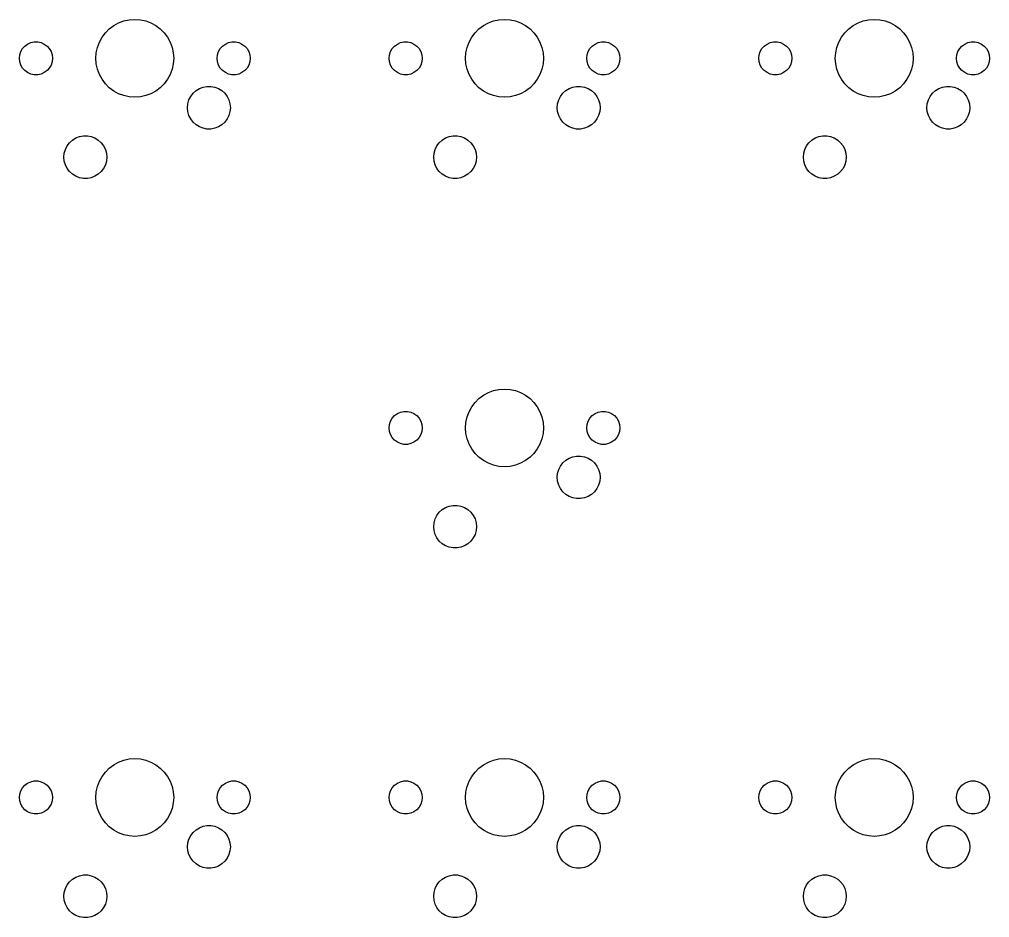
# Model space of a CAD drawing. Extents: x 4.6 to 23.2, y -15.6 to -10.7.
# Drawn here: x 17.343 to 19.305, y -14.616 to -12.798 of the extents above; entities that cross this region are included whole.
import ezdxf

# ---------------------------------------------------------------- set-up
doc = ezdxf.new("R2010")
doc.units = 0
doc.header["$MEASUREMENT"] = 0
doc.layers.add('BLACK', color=7, linetype='CONTINUOUS')

msp = doc.modelspace()

# ---------------------------------------------------------------- linework, layer by layer
at = {"layer": 'BLACK', "linetype": 'CONTINUOUS'}
for p, q in [((17.5648, -12.7992), (17.576, -12.7984)), ((17.576, -12.7984), (17.5872, -12.7992)), ((18.3128, -12.7992), (18.324, -12.7984)), ((18.324, -12.7984), (18.3352, -12.7992)), ((19.0608, -12.7992), (19.072, -12.7984)), ((19.072, -12.7984), (19.0832, -12.7992)), ((17.5165, -12.8256), (17.5244, -12.8177)), ((17.5244, -12.8177), (17.5334, -12.8109)), ((17.5334, -12.8109), (17.5433, -12.8055)), ((17.5433, -12.8055), (17.5538, -12.8016)), ((17.5538, -12.8016), (17.5648, -12.7992)), ((17.5872, -12.7992), (17.5982, -12.8016)), ((17.5982, -12.8016), (17.6087, -12.8055)), ((17.6087, -12.8055), (17.6185, -12.8109)), ((17.6185, -12.8109), (17.6275, -12.8177)), ((17.6275, -12.8177), (17.6355, -12.8256)), ((18.2645, -12.8256), (18.2724, -12.8177)), ((18.2724, -12.8177), (18.2814, -12.8109)), ((18.2814, -12.8109), (18.2913, -12.8055)), ((18.2913, -12.8055), (18.3018, -12.8016)), ((18.3018, -12.8016), (18.3128, -12.7992)), ((18.3352, -12.7992), (18.3462, -12.8016)), ((18.3462, -12.8016), (18.3567, -12.8055)), ((18.3567, -12.8055), (18.3666, -12.8109)), ((18.3666, -12.8109), (18.3756, -12.8177)), ((18.3756, -12.8177), (18.3835, -12.8256)), ((19.0125, -12.8256), (19.0205, -12.8177)), ((19.0205, -12.8177), (19.0295, -12.8109)), ((19.0295, -12.8109), (19.0393, -12.8055)), ((19.0393, -12.8055), (19.0498, -12.8016)), ((19.0498, -12.8016), (19.0608, -12.7992)), ((19.0832, -12.7992), (19.0942, -12.8016)), ((19.0942, -12.8016), (19.1047, -12.8055)), ((19.1047, -12.8055), (19.1146, -12.8109)), ((19.1146, -12.8109), (19.1236, -12.8177)), ((19.1236, -12.8177), (19.1315, -12.8256)), ((17.5043, -12.8445), (17.5097, -12.8346)), ((17.5097, -12.8346), (17.5165, -12.8256)), ((17.6355, -12.8256), (17.6422, -12.8346)), ((17.6422, -12.8346), (17.6476, -12.8445)), ((18.2524, -12.8445), (18.2578, -12.8346)), ((18.2578, -12.8346), (18.2645, -12.8256)), ((18.3835, -12.8256), (18.3902, -12.8346)), ((18.3902, -12.8346), (18.3956, -12.8445)), ((19.0004, -12.8445), (19.0058, -12.8346)), ((19.0058, -12.8346), (19.0125, -12.8256)), ((19.1315, -12.8256), (19.1383, -12.8346)), ((19.1383, -12.8346), (19.1437, -12.8445)), ((17.3454, -12.8636), (17.3489, -12.8575)), ((17.3489, -12.8575), (17.3536, -12.8523)), ((17.3536, -12.8523), (17.3592, -12.8482)), ((17.3592, -12.8482), (17.3656, -12.8453)), ((17.3656, -12.8453), (17.3725, -12.8439)), ((17.3725, -12.8439), (17.3795, -12.8439)), ((17.3795, -12.8439), (17.3863, -12.8453)), ((17.3863, -12.8453), (17.3927, -12.8482)), ((17.3927, -12.8482), (17.3984, -12.8523)), ((17.3984, -12.8523), (17.403, -12.8575)), ((17.403, -12.8575), (17.4065, -12.8636)), ((17.498, -12.866), (17.5004, -12.855)), ((17.5004, -12.855), (17.5043, -12.8445)), ((17.6476, -12.8445), (17.6515, -12.855)), ((17.6515, -12.855), (17.6539, -12.866)), ((17.7454, -12.8636), (17.7489, -12.8575)), ((17.7489, -12.8575), (17.7536, -12.8523)), ((17.7536, -12.8523), (17.7592, -12.8482)), ((17.7592, -12.8482), (17.7656, -12.8453)), ((17.7656, -12.8453), (17.7725, -12.8439)), ((17.7725, -12.8439), (17.7795, -12.8439)), ((17.7795, -12.8439), (17.7863, -12.8453)), ((17.7863, -12.8453), (17.7927, -12.8482)), ((17.7927, -12.8482), (17.7984, -12.8523)), ((17.7984, -12.8523), (17.803, -12.8575)), ((17.803, -12.8575), (17.8065, -12.8636)), ((18.0934, -12.8636), (18.0969, -12.8575)), ((18.0969, -12.8575), (18.1016, -12.8523)), ((18.1016, -12.8523), (18.1073, -12.8482)), ((18.1073, -12.8482), (18.1137, -12.8453)), ((18.1137, -12.8453), (18.1205, -12.8439)), ((18.1205, -12.8439), (18.1275, -12.8439)), ((18.1275, -12.8439), (18.1343, -12.8453)), ((18.1343, -12.8453), (18.1407, -12.8482)), ((18.1407, -12.8482), (18.1464, -12.8523)), ((18.1464, -12.8523), (18.1511, -12.8575)), ((18.1511, -12.8575), (18.1546, -12.8636)), ((18.2461, -12.866), (18.2484, -12.855)), ((18.2484, -12.855), (18.2524, -12.8445)), ((18.3956, -12.8445), (18.3996, -12.855)), ((18.3996, -12.855), (18.4019, -12.866)), ((18.4934, -12.8636), (18.4969, -12.8575)), ((18.4969, -12.8575), (18.5016, -12.8523)), ((18.5016, -12.8523), (18.5073, -12.8482)), ((18.5073, -12.8482), (18.5137, -12.8453)), ((18.5137, -12.8453), (18.5205, -12.8439)), ((18.5205, -12.8439), (18.5275, -12.8439)), ((18.5275, -12.8439), (18.5343, -12.8453)), ((18.5343, -12.8453), (18.5407, -12.8482)), ((18.5407, -12.8482), (18.5464, -12.8523)), ((18.5464, -12.8523), (18.5511, -12.8575)), ((18.5511, -12.8575), (18.5546, -12.8636)), ((18.8415, -12.8636), (18.845, -12.8575)), ((18.845, -12.8575), (18.8496, -12.8523)), ((18.8496, -12.8523), (18.8553, -12.8482)), ((18.8553, -12.8482), (18.8617, -12.8453)), ((18.8617, -12.8453), (18.8685, -12.8439)), ((18.8685, -12.8439), (18.8755, -12.8439)), ((18.8755, -12.8439), (18.8824, -12.8453)), ((18.8824, -12.8453), (18.8888, -12.8482)), ((18.8888, -12.8482), (18.8944, -12.8523)), ((18.8944, -12.8523), (18.8991, -12.8575)), ((18.8991, -12.8575), (18.9026, -12.8636)), ((18.9941, -12.866), (18.9965, -12.855)), ((18.9965, -12.855), (19.0004, -12.8445)), ((19.1437, -12.8445), (19.1476, -12.855)), ((19.1476, -12.855), (19.15, -12.866)), ((19.2415, -12.8636), (19.245, -12.8575)), ((19.245, -12.8575), (19.2496, -12.8523)), ((19.2496, -12.8523), (19.2553, -12.8482)), ((19.2553, -12.8482), (19.2617, -12.8453)), ((19.2617, -12.8453), (19.2685, -12.8439)), ((19.2685, -12.8439), (19.2755, -12.8439)), ((19.2755, -12.8439), (19.2824, -12.8453)), ((19.2824, -12.8453), (19.2888, -12.8482)), ((19.2888, -12.8482), (19.2944, -12.8523)), ((19.2944, -12.8523), (19.2991, -12.8575)), ((19.2991, -12.8575), (19.3026, -12.8636)), ((17.3425, -12.8772), (17.3432, -12.8702)), ((17.3432, -12.8841), (17.3425, -12.8772)), ((17.3432, -12.8702), (17.3454, -12.8636)), ((17.4065, -12.8636), (17.4087, -12.8702)), ((17.4087, -12.8702), (17.4094, -12.8772)), ((17.4094, -12.8772), (17.4087, -12.8841)), ((17.4972, -12.8772), (17.498, -12.866)), ((17.498, -12.8884), (17.4972, -12.8772)), ((17.6539, -12.866), (17.6547, -12.8772)), ((17.6547, -12.8772), (17.6539, -12.8884)), ((17.7425, -12.8772), (17.7432, -12.8702)), ((17.7432, -12.8841), (17.7425, -12.8772)), ((17.7432, -12.8702), (17.7454, -12.8636)), ((17.8065, -12.8636), (17.8087, -12.8702)), ((17.8087, -12.8702), (17.8094, -12.8772)), ((17.8094, -12.8772), (17.8087, -12.8841)), ((18.0905, -12.8772), (18.0913, -12.8702)), ((18.0913, -12.8841), (18.0905, -12.8772)), ((18.0913, -12.8702), (18.0934, -12.8636)), ((18.1546, -12.8636), (18.1567, -12.8702)), ((18.1567, -12.8702), (18.1575, -12.8772)), ((18.1575, -12.8772), (18.1567, -12.8841)), ((18.2453, -12.8772), (18.2461, -12.866)), ((18.2461, -12.8884), (18.2453, -12.8772)), ((18.4019, -12.866), (18.4027, -12.8772)), ((18.4027, -12.8772), (18.4019, -12.8884)), ((18.4905, -12.8772), (18.4913, -12.8702)), ((18.4913, -12.8841), (18.4905, -12.8772)), ((18.4913, -12.8702), (18.4934, -12.8636)), ((18.5546, -12.8636), (18.5567, -12.8702)), ((18.5567, -12.8702), (18.5575, -12.8772)), ((18.5575, -12.8772), (18.5567, -12.8841)), ((18.8386, -12.8772), (18.8393, -12.8702)), ((18.8393, -12.8841), (18.8386, -12.8772)), ((18.8393, -12.8702), (18.8415, -12.8636)), ((18.9026, -12.8636), (18.9048, -12.8702)), ((18.9048, -12.8702), (18.9055, -12.8772)), ((18.9055, -12.8772), (18.9048, -12.8841)), ((18.9933, -12.8772), (18.9941, -12.866)), ((18.9941, -12.8884), (18.9933, -12.8772)), ((19.15, -12.866), (19.1508, -12.8772)), ((19.1508, -12.8772), (19.15, -12.8884)), ((19.2386, -12.8772), (19.2393, -12.8702)), ((19.2393, -12.8841), (19.2386, -12.8772)), ((19.2393, -12.8702), (19.2415, -12.8636)), ((19.3026, -12.8636), (19.3048, -12.8702)), ((19.3048, -12.8702), (19.3055, -12.8772)), ((19.3055, -12.8772), (19.3048, -12.8841)), ((17.3454, -12.8908), (17.3432, -12.8841)), ((17.3489, -12.8968), (17.3454, -12.8908)), ((17.3536, -12.902), (17.3489, -12.8968)), ((17.403, -12.8968), (17.3984, -12.902)), ((17.4065, -12.8908), (17.403, -12.8968)), ((17.4087, -12.8841), (17.4065, -12.8908)), ((17.5004, -12.8993), (17.498, -12.8884)), ((17.6539, -12.8884), (17.6515, -12.8993)), ((17.7454, -12.8908), (17.7432, -12.8841)), ((17.7489, -12.8968), (17.7454, -12.8908)), ((17.7536, -12.902), (17.7489, -12.8968)), ((17.803, -12.8968), (17.7984, -12.902)), ((17.8065, -12.8908), (17.803, -12.8968)), ((17.8087, -12.8841), (17.8065, -12.8908)), ((18.0934, -12.8908), (18.0913, -12.8841)), ((18.0969, -12.8968), (18.0934, -12.8908)), ((18.1016, -12.902), (18.0969, -12.8968)), ((18.1511, -12.8968), (18.1464, -12.902)), ((18.1546, -12.8908), (18.1511, -12.8968)), ((18.1567, -12.8841), (18.1546, -12.8908)), ((18.2484, -12.8993), (18.2461, -12.8884)), ((18.4019, -12.8884), (18.3996, -12.8993)), ((18.4934, -12.8908), (18.4913, -12.8841)), ((18.4969, -12.8968), (18.4934, -12.8908)), ((18.5016, -12.902), (18.4969, -12.8968)), ((18.5511, -12.8968), (18.5464, -12.902)), ((18.5546, -12.8908), (18.5511, -12.8968)), ((18.5567, -12.8841), (18.5546, -12.8908)), ((18.8415, -12.8908), (18.8393, -12.8841)), ((18.845, -12.8968), (18.8415, -12.8908)), ((18.8496, -12.902), (18.845, -12.8968)), ((18.8991, -12.8968), (18.8944, -12.902)), ((18.9026, -12.8908), (18.8991, -12.8968)), ((18.9048, -12.8841), (18.9026, -12.8908)), ((18.9965, -12.8993), (18.9941, -12.8884)), ((19.15, -12.8884), (19.1476, -12.8993)), ((19.2415, -12.8908), (19.2393, -12.8841)), ((19.245, -12.8968), (19.2415, -12.8908)), ((19.2496, -12.902), (19.245, -12.8968)), ((19.2991, -12.8968), (19.2944, -12.902)), ((19.3026, -12.8908), (19.2991, -12.8968)), ((19.3048, -12.8841), (19.3026, -12.8908)), ((17.3592, -12.9061), (17.3536, -12.902)), ((17.3656, -12.909), (17.3592, -12.9061)), ((17.3725, -12.9104), (17.3656, -12.909)), ((17.3795, -12.9104), (17.3725, -12.9104)), ((17.3863, -12.909), (17.3795, -12.9104)), ((17.3927, -12.9061), (17.3863, -12.909)), ((17.3984, -12.902), (17.3927, -12.9061)), ((17.5043, -12.9099), (17.5004, -12.8993)), ((17.5097, -12.9197), (17.5043, -12.9099)), ((17.6476, -12.9099), (17.6422, -12.9197)), ((17.6515, -12.8993), (17.6476, -12.9099)), ((17.7592, -12.9061), (17.7536, -12.902)), ((17.7656, -12.909), (17.7592, -12.9061)), ((17.7725, -12.9104), (17.7656, -12.909)), ((17.7795, -12.9104), (17.7725, -12.9104)), ((17.7863, -12.909), (17.7795, -12.9104)), ((17.7927, -12.9061), (17.7863, -12.909)), ((17.7984, -12.902), (17.7927, -12.9061)), ((18.1073, -12.9061), (18.1016, -12.902)), ((18.1137, -12.909), (18.1073, -12.9061)), ((18.1205, -12.9104), (18.1137, -12.909)), ((18.1275, -12.9104), (18.1205, -12.9104)), ((18.1343, -12.909), (18.1275, -12.9104)), ((18.1407, -12.9061), (18.1343, -12.909)), ((18.1464, -12.902), (18.1407, -12.9061)), ((18.2524, -12.9099), (18.2484, -12.8993)), ((18.2578, -12.9197), (18.2524, -12.9099)), ((18.3956, -12.9099), (18.3902, -12.9197)), ((18.3996, -12.8993), (18.3956, -12.9099)), ((18.5073, -12.9061), (18.5016, -12.902)), ((18.5137, -12.909), (18.5073, -12.9061)), ((18.5205, -12.9104), (18.5137, -12.909)), ((18.5275, -12.9104), (18.5205, -12.9104)), ((18.5343, -12.909), (18.5275, -12.9104)), ((18.5407, -12.9061), (18.5343, -12.909)), ((18.5464, -12.902), (18.5407, -12.9061)), ((18.8553, -12.9061), (18.8496, -12.902)), ((18.8617, -12.909), (18.8553, -12.9061)), ((18.8685, -12.9104), (18.8617, -12.909)), ((18.8755, -12.9104), (18.8685, -12.9104)), ((18.8824, -12.909), (18.8755, -12.9104)), ((18.8888, -12.9061), (18.8824, -12.909)), ((18.8944, -12.902), (18.8888, -12.9061)), ((19.0004, -12.9099), (18.9965, -12.8993)), ((19.0058, -12.9197), (19.0004, -12.9099)), ((19.1437, -12.9099), (19.1383, -12.9197)), ((19.1476, -12.8993), (19.1437, -12.9099)), ((19.2553, -12.9061), (19.2496, -12.902)), ((19.2617, -12.909), (19.2553, -12.9061)), ((19.2685, -12.9104), (19.2617, -12.909)), ((19.2755, -12.9104), (19.2685, -12.9104)), ((19.2824, -12.909), (19.2755, -12.9104)), ((19.2888, -12.9061), (19.2824, -12.909)), ((19.2944, -12.902), (19.2888, -12.9061)), ((17.5165, -12.9287), (17.5097, -12.9197)), ((17.5244, -12.9367), (17.5165, -12.9287)), ((17.6355, -12.9287), (17.6275, -12.9367)), ((17.6422, -12.9197), (17.6355, -12.9287)), ((17.7067, -12.9384), (17.7141, -12.9355)), ((17.7141, -12.9355), (17.722, -12.934)), ((17.722, -12.934), (17.73, -12.934)), ((17.73, -12.934), (17.7378, -12.9355)), ((17.7378, -12.9355), (17.7453, -12.9384)), ((18.2645, -12.9287), (18.2578, -12.9197)), ((18.2724, -12.9367), (18.2645, -12.9287)), ((18.3835, -12.9287), (18.3756, -12.9367)), ((18.3902, -12.9197), (18.3835, -12.9287)), ((18.4547, -12.9384), (18.4621, -12.9355)), ((18.4621, -12.9355), (18.47, -12.934)), ((18.47, -12.934), (18.478, -12.934)), ((18.478, -12.934), (18.4859, -12.9355)), ((18.4859, -12.9355), (18.4933, -12.9384)), ((19.0125, -12.9287), (19.0058, -12.9197)), ((19.0205, -12.9367), (19.0125, -12.9287)), ((19.1315, -12.9287), (19.1236, -12.9367)), ((19.1383, -12.9197), (19.1315, -12.9287)), ((19.2027, -12.9384), (19.2102, -12.9355)), ((19.2102, -12.9355), (19.218, -12.934)), ((19.218, -12.934), (19.226, -12.934)), ((19.226, -12.934), (19.2339, -12.9355)), ((19.2339, -12.9355), (19.2413, -12.9384)), ((17.5334, -12.9434), (17.5244, -12.9367)), ((17.5433, -12.9488), (17.5334, -12.9434)), ((17.5538, -12.9527), (17.5433, -12.9488)), ((17.5648, -12.9551), (17.5538, -12.9527)), ((17.576, -12.9559), (17.5648, -12.9551)), ((17.5872, -12.9551), (17.576, -12.9559)), ((17.5982, -12.9527), (17.5872, -12.9551)), ((17.6087, -12.9488), (17.5982, -12.9527)), ((17.6185, -12.9434), (17.6087, -12.9488)), ((17.6275, -12.9367), (17.6185, -12.9434)), ((17.6856, -12.9615), (17.6891, -12.9544)), ((17.6891, -12.9544), (17.694, -12.948)), ((17.694, -12.948), (17.6999, -12.9426)), ((17.6999, -12.9426), (17.7067, -12.9384)), ((17.7453, -12.9384), (17.7521, -12.9426)), ((17.7521, -12.9426), (17.758, -12.948)), ((17.758, -12.948), (17.7628, -12.9544)), ((17.7628, -12.9544), (17.7664, -12.9615)), ((18.2814, -12.9434), (18.2724, -12.9367)), ((18.2913, -12.9488), (18.2814, -12.9434)), ((18.3018, -12.9527), (18.2913, -12.9488)), ((18.3128, -12.9551), (18.3018, -12.9527)), ((18.324, -12.9559), (18.3128, -12.9551)), ((18.3352, -12.9551), (18.324, -12.9559)), ((18.3462, -12.9527), (18.3352, -12.9551)), ((18.3567, -12.9488), (18.3462, -12.9527)), ((18.3666, -12.9434), (18.3567, -12.9488)), ((18.3756, -12.9367), (18.3666, -12.9434)), ((18.4336, -12.9615), (18.4372, -12.9544)), ((18.4372, -12.9544), (18.442, -12.948)), ((18.442, -12.948), (18.4479, -12.9426)), ((18.4479, -12.9426), (18.4547, -12.9384)), ((18.4933, -12.9384), (18.5001, -12.9426)), ((18.5001, -12.9426), (18.506, -12.948)), ((18.506, -12.948), (18.5108, -12.9544)), ((18.5108, -12.9544), (18.5144, -12.9615)), ((19.0295, -12.9434), (19.0205, -12.9367)), ((19.0393, -12.9488), (19.0295, -12.9434)), ((19.0498, -12.9527), (19.0393, -12.9488)), ((19.0608, -12.9551), (19.0498, -12.9527)), ((19.072, -12.9559), (19.0608, -12.9551)), ((19.0832, -12.9551), (19.072, -12.9559)), ((19.0942, -12.9527), (19.0832, -12.9551)), ((19.1047, -12.9488), (19.0942, -12.9527)), ((19.1146, -12.9434), (19.1047, -12.9488)), ((19.1236, -12.9367), (19.1146, -12.9434)), ((19.1816, -12.9615), (19.1852, -12.9544)), ((19.1852, -12.9544), (19.19, -12.948)), ((19.19, -12.948), (19.1959, -12.9426)), ((19.1959, -12.9426), (19.2027, -12.9384)), ((19.2413, -12.9384), (19.2481, -12.9426)), ((19.2481, -12.9426), (19.254, -12.948)), ((19.254, -12.948), (19.2589, -12.9544)), ((19.2589, -12.9544), (19.2624, -12.9615)), ((17.6827, -12.9772), (17.6834, -12.9692)), ((17.6834, -12.9692), (17.6856, -12.9615)), ((17.7664, -12.9615), (17.7685, -12.9692)), ((17.7685, -12.9692), (17.7693, -12.9772)), ((18.4307, -12.9772), (18.4314, -12.9692)), ((18.4314, -12.9692), (18.4336, -12.9615)), ((18.5144, -12.9615), (18.5166, -12.9692)), ((18.5166, -12.9692), (18.5173, -12.9772)), ((19.1787, -12.9772), (19.1795, -12.9692)), ((19.1795, -12.9692), (19.1816, -12.9615)), ((19.2624, -12.9615), (19.2646, -12.9692)), ((19.2646, -12.9692), (19.2653, -12.9772)), ((17.6834, -12.9851), (17.6827, -12.9772)), ((17.6856, -12.9928), (17.6834, -12.9851)), ((17.6891, -13), (17.6856, -12.9928)), ((17.7664, -12.9928), (17.7628, -13)), ((17.7685, -12.9851), (17.7664, -12.9928)), ((17.7693, -12.9772), (17.7685, -12.9851)), ((18.4314, -12.9851), (18.4307, -12.9772)), ((18.4336, -12.9928), (18.4314, -12.9851)), ((18.4372, -13), (18.4336, -12.9928)), ((18.5144, -12.9928), (18.5108, -13)), ((18.5166, -12.9851), (18.5144, -12.9928)), ((18.5173, -12.9772), (18.5166, -12.9851)), ((19.1795, -12.9851), (19.1787, -12.9772)), ((19.1816, -12.9928), (19.1795, -12.9851)), ((19.1852, -13), (19.1816, -12.9928)), ((19.2624, -12.9928), (19.2589, -13)), ((19.2646, -12.9851), (19.2624, -12.9928)), ((19.2653, -12.9772), (19.2646, -12.9851)), ((17.694, -13.0063), (17.6891, -13)), ((17.6999, -13.0117), (17.694, -13.0063)), ((17.7067, -13.0159), (17.6999, -13.0117)), ((17.7521, -13.0117), (17.7453, -13.0159)), ((17.758, -13.0063), (17.7521, -13.0117)), ((17.7628, -13), (17.758, -13.0063)), ((18.442, -13.0063), (18.4372, -13)), ((18.4479, -13.0117), (18.442, -13.0063)), ((18.4547, -13.0159), (18.4479, -13.0117)), ((18.5001, -13.0117), (18.4933, -13.0159)), ((18.506, -13.0063), (18.5001, -13.0117)), ((18.5108, -13), (18.506, -13.0063)), ((19.19, -13.0063), (19.1852, -13)), ((19.1959, -13.0117), (19.19, -13.0063)), ((19.2027, -13.0159), (19.1959, -13.0117)), ((19.2481, -13.0117), (19.2413, -13.0159)), ((19.254, -13.0063), (19.2481, -13.0117)), ((19.2589, -13), (19.254, -13.0063)), ((17.4641, -13.0355), (17.472, -13.034)), ((17.472, -13.034), (17.48, -13.034)), ((17.48, -13.034), (17.4878, -13.0355)), ((17.7141, -13.0188), (17.7067, -13.0159)), ((17.722, -13.0203), (17.7141, -13.0188)), ((17.73, -13.0203), (17.722, -13.0203)), ((17.7378, -13.0188), (17.73, -13.0203)), ((17.7453, -13.0159), (17.7378, -13.0188)), ((18.2121, -13.0355), (18.22, -13.034)), ((18.22, -13.034), (18.228, -13.034)), ((18.228, -13.034), (18.2359, -13.0355)), ((18.4621, -13.0188), (18.4547, -13.0159)), ((18.47, -13.0203), (18.4621, -13.0188)), ((18.478, -13.0203), (18.47, -13.0203)), ((18.4859, -13.0188), (18.478, -13.0203)), ((18.4933, -13.0159), (18.4859, -13.0188)), ((18.9602, -13.0355), (18.968, -13.034)), ((18.968, -13.034), (18.976, -13.034)), ((18.976, -13.034), (18.9839, -13.0355)), ((19.2102, -13.0188), (19.2027, -13.0159)), ((19.218, -13.0203), (19.2102, -13.0188)), ((19.226, -13.0203), (19.218, -13.0203)), ((19.2339, -13.0188), (19.226, -13.0203)), ((19.2413, -13.0159), (19.2339, -13.0188)), ((17.4391, -13.0544), (17.444, -13.048)), ((17.444, -13.048), (17.4499, -13.0426)), ((17.4499, -13.0426), (17.4567, -13.0384)), ((17.4567, -13.0384), (17.4641, -13.0355)), ((17.4878, -13.0355), (17.4953, -13.0384)), ((17.4953, -13.0384), (17.5021, -13.0426)), ((17.5021, -13.0426), (17.508, -13.048)), ((17.508, -13.048), (17.5128, -13.0544)), ((18.1872, -13.0544), (18.192, -13.048)), ((18.192, -13.048), (18.1979, -13.0426)), ((18.1979, -13.0426), (18.2047, -13.0384)), ((18.2047, -13.0384), (18.2121, -13.0355)), ((18.2359, -13.0355), (18.2433, -13.0384)), ((18.2433, -13.0384), (18.2501, -13.0426)), ((18.2501, -13.0426), (18.256, -13.048)), ((18.256, -13.048), (18.2608, -13.0544)), ((18.9352, -13.0544), (18.94, -13.048)), ((18.94, -13.048), (18.9459, -13.0426)), ((18.9459, -13.0426), (18.9527, -13.0384)), ((18.9527, -13.0384), (18.9602, -13.0355)), ((18.9839, -13.0355), (18.9913, -13.0384)), ((18.9913, -13.0384), (18.9981, -13.0426)), ((18.9981, -13.0426), (19.004, -13.048)), ((19.004, -13.048), (19.0089, -13.0544)), ((17.4327, -13.0772), (17.4334, -13.0692)), ((17.4334, -13.0692), (17.4356, -13.0615)), ((17.4356, -13.0615), (17.4391, -13.0544)), ((17.5128, -13.0544), (17.5164, -13.0615)), ((17.5164, -13.0615), (17.5185, -13.0692)), ((17.5185, -13.0692), (17.5193, -13.0772)), ((18.1807, -13.0772), (18.1814, -13.0692)), ((18.1814, -13.0692), (18.1836, -13.0615)), ((18.1836, -13.0615), (18.1872, -13.0544)), ((18.2608, -13.0544), (18.2644, -13.0615)), ((18.2644, -13.0615), (18.2666, -13.0692)), ((18.2666, -13.0692), (18.2673, -13.0772)), ((18.9287, -13.0772), (18.9295, -13.0692)), ((18.9295, -13.0692), (18.9316, -13.0615)), ((18.9316, -13.0615), (18.9352, -13.0544)), ((19.0089, -13.0544), (19.0124, -13.0615)), ((19.0124, -13.0615), (19.0146, -13.0692)), ((19.0146, -13.0692), (19.0153, -13.0772)), ((17.4334, -13.0851), (17.4327, -13.0772)), ((17.4356, -13.0928), (17.4334, -13.0851)), ((17.4391, -13.1), (17.4356, -13.0928)), ((17.5164, -13.0928), (17.5128, -13.1)), ((17.5185, -13.0851), (17.5164, -13.0928)), ((17.5193, -13.0772), (17.5185, -13.0851)), ((18.1814, -13.0851), (18.1807, -13.0772)), ((18.1836, -13.0928), (18.1814, -13.0851)), ((18.1872, -13.1), (18.1836, -13.0928)), ((18.2644, -13.0928), (18.2608, -13.1)), ((18.2666, -13.0851), (18.2644, -13.0928)), ((18.2673, -13.0772), (18.2666, -13.0851)), ((18.9295, -13.0851), (18.9287, -13.0772)), ((18.9316, -13.0928), (18.9295, -13.0851)), ((18.9352, -13.1), (18.9316, -13.0928)), ((19.0124, -13.0928), (19.0089, -13.1)), ((19.0146, -13.0851), (19.0124, -13.0928)), ((19.0153, -13.0772), (19.0146, -13.0851)), ((17.444, -13.1063), (17.4391, -13.1)), ((17.4499, -13.1117), (17.444, -13.1063)), ((17.4567, -13.1159), (17.4499, -13.1117)), ((17.5021, -13.1117), (17.4953, -13.1159)), ((17.508, -13.1063), (17.5021, -13.1117)), ((17.5128, -13.1), (17.508, -13.1063)), ((18.192, -13.1063), (18.1872, -13.1)), ((18.1979, -13.1117), (18.192, -13.1063)), ((18.2047, -13.1159), (18.1979, -13.1117)), ((18.2501, -13.1117), (18.2433, -13.1159)), ((18.256, -13.1063), (18.2501, -13.1117)), ((18.2608, -13.1), (18.256, -13.1063)), ((18.94, -13.1063), (18.9352, -13.1)), ((18.9459, -13.1117), (18.94, -13.1063)), ((18.9527, -13.1159), (18.9459, -13.1117)), ((18.9981, -13.1117), (18.9913, -13.1159)), ((19.004, -13.1063), (18.9981, -13.1117)), ((19.0089, -13.1), (19.004, -13.1063)), ((17.4641, -13.1188), (17.4567, -13.1159)), ((17.472, -13.1203), (17.4641, -13.1188)), ((17.48, -13.1203), (17.472, -13.1203)), ((17.4878, -13.1188), (17.48, -13.1203)), ((17.4953, -13.1159), (17.4878, -13.1188)), ((18.2121, -13.1188), (18.2047, -13.1159)), ((18.22, -13.1203), (18.2121, -13.1188)), ((18.228, -13.1203), (18.22, -13.1203)), ((18.2359, -13.1188), (18.228, -13.1203)), ((18.2433, -13.1159), (18.2359, -13.1188)), ((18.9602, -13.1188), (18.9527, -13.1159)), ((18.968, -13.1203), (18.9602, -13.1188)), ((18.976, -13.1203), (18.968, -13.1203)), ((18.9839, -13.1188), (18.976, -13.1203)), ((18.9913, -13.1159), (18.9839, -13.1188)), ((18.2724, -13.5657), (18.2814, -13.559)), ((18.2814, -13.559), (18.2913, -13.5536)), ((18.2913, -13.5536), (18.3018, -13.5496)), ((18.3018, -13.5496), (18.3128, -13.5473)), ((18.3128, -13.5473), (18.324, -13.5465)), ((18.324, -13.5465), (18.3352, -13.5473)), ((18.3352, -13.5473), (18.3462, -13.5496)), ((18.3462, -13.5496), (18.3567, -13.5536)), ((18.3567, -13.5536), (18.3666, -13.559)), ((18.3666, -13.559), (18.3756, -13.5657)), ((18.2524, -13.5925), (18.2578, -13.5826)), ((18.2578, -13.5826), (18.2645, -13.5736)), ((18.2645, -13.5736), (18.2724, -13.5657)), ((18.3756, -13.5657), (18.3835, -13.5736)), ((18.3835, -13.5736), (18.3902, -13.5826)), ((18.3902, -13.5826), (18.3956, -13.5925)), ((18.0969, -13.6055), (18.1016, -13.6003)), ((18.1016, -13.6003), (18.1073, -13.5962)), ((18.1073, -13.5962), (18.1137, -13.5934)), ((18.1137, -13.5934), (18.1205, -13.5919)), ((18.1205, -13.5919), (18.1275, -13.5919)), ((18.1275, -13.5919), (18.1343, -13.5934)), ((18.1343, -13.5934), (18.1407, -13.5962)), ((18.1407, -13.5962), (18.1464, -13.6003)), ((18.1464, -13.6003), (18.1511, -13.6055)), ((18.2461, -13.614), (18.2484, -13.603)), ((18.2484, -13.603), (18.2524, -13.5925)), ((18.3956, -13.5925), (18.3996, -13.603)), ((18.3996, -13.603), (18.4019, -13.614)), ((18.4969, -13.6055), (18.5016, -13.6003)), ((18.5016, -13.6003), (18.5073, -13.5962)), ((18.5073, -13.5962), (18.5137, -13.5934)), ((18.5137, -13.5934), (18.5205, -13.5919)), ((18.5205, -13.5919), (18.5275, -13.5919)), ((18.5275, -13.5919), (18.5343, -13.5934)), ((18.5343, -13.5934), (18.5407, -13.5962)), ((18.5407, -13.5962), (18.5464, -13.6003)), ((18.5464, -13.6003), (18.5511, -13.6055)), ((18.0905, -13.6252), (18.0913, -13.6182)), ((18.0913, -13.6182), (18.0934, -13.6116)), ((18.0934, -13.6116), (18.0969, -13.6055)), ((18.1511, -13.6055), (18.1546, -13.6116)), ((18.1546, -13.6116), (18.1567, -13.6182)), ((18.1567, -13.6182), (18.1575, -13.6252)), ((18.2453, -13.6252), (18.2461, -13.614)), ((18.4019, -13.614), (18.4027, -13.6252)), ((18.4905, -13.6252), (18.4913, -13.6182)), ((18.4913, -13.6182), (18.4934, -13.6116)), ((18.4934, -13.6116), (18.4969, -13.6055)), ((18.5511, -13.6055), (18.5546, -13.6116)), ((18.5546, -13.6116), (18.5567, -13.6182)), ((18.5567, -13.6182), (18.5575, -13.6252)), ((18.0913, -13.6322), (18.0905, -13.6252)), ((18.0934, -13.6388), (18.0913, -13.6322)), ((18.0969, -13.6449), (18.0934, -13.6388)), ((18.1546, -13.6388), (18.1511, -13.6449)), ((18.1567, -13.6322), (18.1546, -13.6388)), ((18.1575, -13.6252), (18.1567, -13.6322)), ((18.2461, -13.6364), (18.2453, -13.6252)), ((18.2484, -13.6474), (18.2461, -13.6364)), ((18.4019, -13.6364), (18.3996, -13.6474)), ((18.4027, -13.6252), (18.4019, -13.6364)), ((18.4913, -13.6322), (18.4905, -13.6252)), ((18.4934, -13.6388), (18.4913, -13.6322)), ((18.4969, -13.6449), (18.4934, -13.6388)), ((18.5546, -13.6388), (18.5511, -13.6449)), ((18.5567, -13.6322), (18.5546, -13.6388)), ((18.5575, -13.6252), (18.5567, -13.6322)), ((18.1016, -13.6501), (18.0969, -13.6449)), ((18.1073, -13.6542), (18.1016, -13.6501)), ((18.1137, -13.657), (18.1073, -13.6542)), ((18.1205, -13.6585), (18.1137, -13.657)), ((18.1275, -13.6585), (18.1205, -13.6585)), ((18.1343, -13.657), (18.1275, -13.6585)), ((18.1407, -13.6542), (18.1343, -13.657)), ((18.1464, -13.6501), (18.1407, -13.6542)), ((18.1511, -13.6449), (18.1464, -13.6501)), ((18.2524, -13.6579), (18.2484, -13.6474)), ((18.2578, -13.6678), (18.2524, -13.6579)), ((18.3956, -13.6579), (18.3902, -13.6678)), ((18.3996, -13.6474), (18.3956, -13.6579)), ((18.5016, -13.6501), (18.4969, -13.6449)), ((18.5073, -13.6542), (18.5016, -13.6501)), ((18.5137, -13.657), (18.5073, -13.6542)), ((18.5205, -13.6585), (18.5137, -13.657)), ((18.5275, -13.6585), (18.5205, -13.6585)), ((18.5343, -13.657), (18.5275, -13.6585)), ((18.5407, -13.6542), (18.5343, -13.657)), ((18.5464, -13.6501), (18.5407, -13.6542)), ((18.5511, -13.6449), (18.5464, -13.6501)), ((18.2645, -13.6768), (18.2578, -13.6678)), ((18.2724, -13.6847), (18.2645, -13.6768)), ((18.3835, -13.6768), (18.3756, -13.6847)), ((18.3902, -13.6678), (18.3835, -13.6768)), ((18.4621, -13.6835), (18.47, -13.6821)), ((18.47, -13.6821), (18.478, -13.6821)), ((18.478, -13.6821), (18.4859, -13.6835)), ((18.2814, -13.6914), (18.2724, -13.6847)), ((18.2913, -13.6968), (18.2814, -13.6914)), ((18.3018, -13.7007), (18.2913, -13.6968)), ((18.3128, -13.7031), (18.3018, -13.7007)), ((18.3462, -13.7007), (18.3352, -13.7031)), ((18.3567, -13.6968), (18.3462, -13.7007)), ((18.3666, -13.6914), (18.3567, -13.6968)), ((18.3756, -13.6847), (18.3666, -13.6914)), ((18.4372, -13.7024), (18.442, -13.696)), ((18.442, -13.696), (18.4479, -13.6906)), ((18.4479, -13.6906), (18.4547, -13.6864)), ((18.4547, -13.6864), (18.4621, -13.6835)), ((18.4859, -13.6835), (18.4933, -13.6864)), ((18.4933, -13.6864), (18.5001, -13.6906)), ((18.5001, -13.6906), (18.506, -13.696)), ((18.506, -13.696), (18.5108, -13.7024)), ((18.324, -13.7039), (18.3128, -13.7031)), ((18.3352, -13.7031), (18.324, -13.7039)), ((18.4307, -13.7252), (18.4314, -13.7172)), ((18.4314, -13.7172), (18.4336, -13.7096)), ((18.4336, -13.7096), (18.4372, -13.7024)), ((18.5108, -13.7024), (18.5144, -13.7096)), ((18.5144, -13.7096), (18.5166, -13.7172)), ((18.5166, -13.7172), (18.5173, -13.7252)), ((18.4314, -13.7332), (18.4307, -13.7252)), ((18.4336, -13.7408), (18.4314, -13.7332)), ((18.4372, -13.748), (18.4336, -13.7408)), ((18.5144, -13.7408), (18.5108, -13.748)), ((18.5166, -13.7332), (18.5144, -13.7408)), ((18.5173, -13.7252), (18.5166, -13.7332)), ((18.442, -13.7544), (18.4372, -13.748)), ((18.4479, -13.7598), (18.442, -13.7544)), ((18.4547, -13.764), (18.4479, -13.7598)), ((18.5001, -13.7598), (18.4933, -13.764)), ((18.506, -13.7544), (18.5001, -13.7598)), ((18.5108, -13.748), (18.506, -13.7544)), ((18.4621, -13.7669), (18.4547, -13.764)), ((18.47, -13.7683), (18.4621, -13.7669)), ((18.478, -13.7683), (18.47, -13.7683)), ((18.4859, -13.7669), (18.478, -13.7683)), ((18.4933, -13.764), (18.4859, -13.7669)), ((18.1872, -13.8024), (18.192, -13.796)), ((18.192, -13.796), (18.1979, -13.7906)), ((18.1979, -13.7906), (18.2047, -13.7864)), ((18.2047, -13.7864), (18.2121, -13.7835)), ((18.2121, -13.7835), (18.22, -13.7821)), ((18.22, -13.7821), (18.228, -13.7821)), ((18.228, -13.7821), (18.2359, -13.7835)), ((18.2359, -13.7835), (18.2433, -13.7864)), ((18.2433, -13.7864), (18.2501, -13.7906)), ((18.2501, -13.7906), (18.256, -13.796)), ((18.256, -13.796), (18.2608, -13.8024)), ((18.1807, -13.8252), (18.1814, -13.8172)), ((18.1814, -13.8172), (18.1836, -13.8096)), ((18.1836, -13.8096), (18.1872, -13.8024)), ((18.2608, -13.8024), (18.2644, -13.8096)), ((18.2644, -13.8096), (18.2666, -13.8172)), ((18.2666, -13.8172), (18.2673, -13.8252)), ((18.1814, -13.8332), (18.1807, -13.8252)), ((18.1836, -13.8408), (18.1814, -13.8332)), ((18.2666, -13.8332), (18.2644, -13.8408)), ((18.2673, -13.8252), (18.2666, -13.8332)), ((18.1872, -13.848), (18.1836, -13.8408)), ((18.192, -13.8544), (18.1872, -13.848)), ((18.1979, -13.8598), (18.192, -13.8544)), ((18.256, -13.8544), (18.2501, -13.8598)), ((18.2608, -13.848), (18.256, -13.8544)), ((18.2644, -13.8408), (18.2608, -13.848)), ((18.2047, -13.864), (18.1979, -13.8598)), ((18.2121, -13.8669), (18.2047, -13.864)), ((18.22, -13.8683), (18.2121, -13.8669)), ((18.228, -13.8683), (18.22, -13.8683)), ((18.2359, -13.8669), (18.228, -13.8683)), ((18.2433, -13.864), (18.2359, -13.8669)), ((18.2501, -13.8598), (18.2433, -13.864)), ((17.5244, -14.3137), (17.5334, -14.307)), ((17.5334, -14.307), (17.5433, -14.3016)), ((17.5433, -14.3016), (17.5538, -14.2977)), ((17.5538, -14.2977), (17.5648, -14.2953)), ((17.5648, -14.2953), (17.576, -14.2945)), ((17.576, -14.2945), (17.5872, -14.2953)), ((17.5872, -14.2953), (17.5982, -14.2977)), ((17.5982, -14.2977), (17.6087, -14.3016)), ((17.6087, -14.3016), (17.6185, -14.307)), ((17.6185, -14.307), (17.6275, -14.3137)), ((18.2724, -14.3137), (18.2814, -14.307)), ((18.2814, -14.307), (18.2913, -14.3016)), ((18.2913, -14.3016), (18.3018, -14.2977)), ((18.3018, -14.2977), (18.3128, -14.2953)), ((18.3128, -14.2953), (18.324, -14.2945)), ((18.324, -14.2945), (18.3352, -14.2953)), ((18.3352, -14.2953), (18.3462, -14.2977)), ((18.3462, -14.2977), (18.3567, -14.3016)), ((18.3567, -14.3016), (18.3666, -14.307)), ((18.3666, -14.307), (18.3756, -14.3137)), ((19.0205, -14.3137), (19.0295, -14.307)), ((19.0295, -14.307), (19.0393, -14.3016)), ((19.0393, -14.3016), (19.0498, -14.2977)), ((19.0498, -14.2977), (19.0608, -14.2953)), ((19.0608, -14.2953), (19.072, -14.2945)), ((19.072, -14.2945), (19.0832, -14.2953)), ((19.0832, -14.2953), (19.0942, -14.2977)), ((19.0942, -14.2977), (19.1047, -14.3016)), ((19.1047, -14.3016), (19.1146, -14.307)), ((19.1146, -14.307), (19.1236, -14.3137)), ((17.5097, -14.3307), (17.5165, -14.3217)), ((17.5165, -14.3217), (17.5244, -14.3137)), ((17.6275, -14.3137), (17.6355, -14.3217)), ((17.6355, -14.3217), (17.6422, -14.3307)), ((18.2578, -14.3307), (18.2645, -14.3217)), ((18.2645, -14.3217), (18.2724, -14.3137)), ((18.3756, -14.3137), (18.3835, -14.3217)), ((18.3835, -14.3217), (18.3902, -14.3307)), ((19.0058, -14.3307), (19.0125, -14.3217)), ((19.0125, -14.3217), (19.0205, -14.3137)), ((19.1236, -14.3137), (19.1315, -14.3217)), ((19.1315, -14.3217), (19.1383, -14.3307)), ((17.3489, -14.3536), (17.3536, -14.3484)), ((17.3536, -14.3484), (17.3592, -14.3442)), ((17.3592, -14.3442), (17.3656, -14.3414)), ((17.3656, -14.3414), (17.3725, -14.3399)), ((17.3725, -14.3399), (17.3795, -14.3399)), ((17.3795, -14.3399), (17.3863, -14.3414)), ((17.3863, -14.3414), (17.3927, -14.3442)), ((17.3927, -14.3442), (17.3984, -14.3484)), ((17.3984, -14.3484), (17.403, -14.3536)), ((17.5004, -14.351), (17.5043, -14.3405)), ((17.5043, -14.3405), (17.5097, -14.3307)), ((17.6422, -14.3307), (17.6476, -14.3405)), ((17.6476, -14.3405), (17.6515, -14.351)), ((17.7489, -14.3536), (17.7536, -14.3484)), ((17.7536, -14.3484), (17.7592, -14.3442)), ((17.7592, -14.3442), (17.7656, -14.3414)), ((17.7656, -14.3414), (17.7725, -14.3399)), ((17.7725, -14.3399), (17.7795, -14.3399)), ((17.7795, -14.3399), (17.7863, -14.3414)), ((17.7863, -14.3414), (17.7927, -14.3442)), ((17.7927, -14.3442), (17.7984, -14.3484)), ((17.7984, -14.3484), (17.803, -14.3536)), ((18.0969, -14.3536), (18.1016, -14.3484)), ((18.1016, -14.3484), (18.1073, -14.3442)), ((18.1073, -14.3442), (18.1137, -14.3414)), ((18.1137, -14.3414), (18.1205, -14.3399)), ((18.1205, -14.3399), (18.1275, -14.3399)), ((18.1275, -14.3399), (18.1343, -14.3414)), ((18.1343, -14.3414), (18.1407, -14.3442)), ((18.1407, -14.3442), (18.1464, -14.3484)), ((18.1464, -14.3484), (18.1511, -14.3536)), ((18.2484, -14.351), (18.2524, -14.3405)), ((18.2524, -14.3405), (18.2578, -14.3307)), ((18.3902, -14.3307), (18.3956, -14.3405)), ((18.3956, -14.3405), (18.3996, -14.351)), ((18.4969, -14.3536), (18.5016, -14.3484)), ((18.5016, -14.3484), (18.5073, -14.3442)), ((18.5073, -14.3442), (18.5137, -14.3414)), ((18.5137, -14.3414), (18.5205, -14.3399)), ((18.5205, -14.3399), (18.5275, -14.3399)), ((18.5275, -14.3399), (18.5343, -14.3414)), ((18.5343, -14.3414), (18.5407, -14.3442)), ((18.5407, -14.3442), (18.5464, -14.3484)), ((18.5464, -14.3484), (18.5511, -14.3536)), ((18.845, -14.3536), (18.8496, -14.3484)), ((18.8496, -14.3484), (18.8553, -14.3442)), ((18.8553, -14.3442), (18.8617, -14.3414)), ((18.8617, -14.3414), (18.8685, -14.3399)), ((18.8685, -14.3399), (18.8755, -14.3399)), ((18.8755, -14.3399), (18.8824, -14.3414)), ((18.8824, -14.3414), (18.8888, -14.3442)), ((18.8888, -14.3442), (18.8944, -14.3484)), ((18.8944, -14.3484), (18.8991, -14.3536)), ((18.9965, -14.351), (19.0004, -14.3405)), ((19.0004, -14.3405), (19.0058, -14.3307)), ((19.1383, -14.3307), (19.1437, -14.3405)), ((19.1437, -14.3405), (19.1476, -14.351)), ((19.245, -14.3536), (19.2496, -14.3484)), ((19.2496, -14.3484), (19.2553, -14.3442)), ((19.2553, -14.3442), (19.2617, -14.3414)), ((19.2617, -14.3414), (19.2685, -14.3399)), ((19.2685, -14.3399), (19.2755, -14.3399)), ((19.2755, -14.3399), (19.2824, -14.3414)), ((19.2824, -14.3414), (19.2888, -14.3442)), ((19.2888, -14.3442), (19.2944, -14.3484)), ((19.2944, -14.3484), (19.2991, -14.3536)), ((17.3425, -14.3732), (17.3432, -14.3663)), ((17.3432, -14.3663), (17.3454, -14.3596)), ((17.3454, -14.3596), (17.3489, -14.3536)), ((17.403, -14.3536), (17.4065, -14.3596)), ((17.4065, -14.3596), (17.4087, -14.3663)), ((17.4087, -14.3663), (17.4094, -14.3732)), ((17.4972, -14.3732), (17.498, -14.362)), ((17.498, -14.362), (17.5004, -14.351)), ((17.6515, -14.351), (17.6539, -14.362)), ((17.6539, -14.362), (17.6547, -14.3732)), ((17.7425, -14.3732), (17.7432, -14.3663)), ((17.7432, -14.3663), (17.7454, -14.3596)), ((17.7454, -14.3596), (17.7489, -14.3536)), ((17.803, -14.3536), (17.8065, -14.3596)), ((17.8065, -14.3596), (17.8087, -14.3663)), ((17.8087, -14.3663), (17.8094, -14.3732)), ((18.0905, -14.3732), (18.0913, -14.3663)), ((18.0913, -14.3663), (18.0934, -14.3596)), ((18.0934, -14.3596), (18.0969, -14.3536)), ((18.1511, -14.3536), (18.1546, -14.3596)), ((18.1546, -14.3596), (18.1567, -14.3663)), ((18.1567, -14.3663), (18.1575, -14.3732)), ((18.2453, -14.3732), (18.2461, -14.362)), ((18.2461, -14.362), (18.2484, -14.351)), ((18.3996, -14.351), (18.4019, -14.362)), ((18.4019, -14.362), (18.4027, -14.3732)), ((18.4905, -14.3732), (18.4913, -14.3663)), ((18.4913, -14.3663), (18.4934, -14.3596)), ((18.4934, -14.3596), (18.4969, -14.3536)), ((18.5511, -14.3536), (18.5546, -14.3596)), ((18.5546, -14.3596), (18.5567, -14.3663)), ((18.5567, -14.3663), (18.5575, -14.3732)), ((18.8386, -14.3732), (18.8393, -14.3663)), ((18.8393, -14.3663), (18.8415, -14.3596)), ((18.8415, -14.3596), (18.845, -14.3536)), ((18.8991, -14.3536), (18.9026, -14.3596)), ((18.9026, -14.3596), (18.9048, -14.3663)), ((18.9048, -14.3663), (18.9055, -14.3732)), ((18.9933, -14.3732), (18.9941, -14.362)), ((18.9941, -14.362), (18.9965, -14.351)), ((19.1476, -14.351), (19.15, -14.362)), ((19.15, -14.362), (19.1508, -14.3732)), ((19.2386, -14.3732), (19.2393, -14.3663)), ((19.2393, -14.3663), (19.2415, -14.3596)), ((19.2415, -14.3596), (19.245, -14.3536)), ((19.2991, -14.3536), (19.3026, -14.3596)), ((19.3026, -14.3596), (19.3048, -14.3663)), ((19.3048, -14.3663), (19.3055, -14.3732)), ((17.3432, -14.3802), (17.3425, -14.3732)), ((17.3454, -14.3868), (17.3432, -14.3802)), ((17.3489, -14.3929), (17.3454, -14.3868)), ((17.4065, -14.3868), (17.403, -14.3929)), ((17.4087, -14.3802), (17.4065, -14.3868)), ((17.4094, -14.3732), (17.4087, -14.3802)), ((17.498, -14.3844), (17.4972, -14.3732)), ((17.5004, -14.3954), (17.498, -14.3844)), ((17.6539, -14.3844), (17.6515, -14.3954)), ((17.6547, -14.3732), (17.6539, -14.3844)), ((17.7432, -14.3802), (17.7425, -14.3732)), ((17.7454, -14.3868), (17.7432, -14.3802)), ((17.7489, -14.3929), (17.7454, -14.3868)), ((17.8065, -14.3868), (17.803, -14.3929)), ((17.8087, -14.3802), (17.8065, -14.3868)), ((17.8094, -14.3732), (17.8087, -14.3802)), ((18.0913, -14.3802), (18.0905, -14.3732)), ((18.0934, -14.3868), (18.0913, -14.3802)), ((18.0969, -14.3929), (18.0934, -14.3868)), ((18.1546, -14.3868), (18.1511, -14.3929)), ((18.1567, -14.3802), (18.1546, -14.3868)), ((18.1575, -14.3732), (18.1567, -14.3802)), ((18.2461, -14.3844), (18.2453, -14.3732)), ((18.2484, -14.3954), (18.2461, -14.3844)), ((18.4019, -14.3844), (18.3996, -14.3954)), ((18.4027, -14.3732), (18.4019, -14.3844)), ((18.4913, -14.3802), (18.4905, -14.3732)), ((18.4934, -14.3868), (18.4913, -14.3802)), ((18.4969, -14.3929), (18.4934, -14.3868)), ((18.5546, -14.3868), (18.5511, -14.3929)), ((18.5567, -14.3802), (18.5546, -14.3868)), ((18.5575, -14.3732), (18.5567, -14.3802)), ((18.8393, -14.3802), (18.8386, -14.3732)), ((18.8415, -14.3868), (18.8393, -14.3802)), ((18.845, -14.3929), (18.8415, -14.3868)), ((18.9026, -14.3868), (18.8991, -14.3929)), ((18.9048, -14.3802), (18.9026, -14.3868)), ((18.9055, -14.3732), (18.9048, -14.3802)), ((18.9941, -14.3844), (18.9933, -14.3732)), ((18.9965, -14.3954), (18.9941, -14.3844)), ((19.15, -14.3844), (19.1476, -14.3954)), ((19.1508, -14.3732), (19.15, -14.3844)), ((19.2393, -14.3802), (19.2386, -14.3732)), ((19.2415, -14.3868), (19.2393, -14.3802)), ((19.245, -14.3929), (19.2415, -14.3868)), ((19.3026, -14.3868), (19.2991, -14.3929)), ((19.3048, -14.3802), (19.3026, -14.3868)), ((19.3055, -14.3732), (19.3048, -14.3802)), ((17.3536, -14.3981), (17.3489, -14.3929)), ((17.3592, -14.4022), (17.3536, -14.3981)), ((17.3656, -14.4051), (17.3592, -14.4022)), ((17.3725, -14.4065), (17.3656, -14.4051)), ((17.3795, -14.4065), (17.3725, -14.4065)), ((17.3863, -14.4051), (17.3795, -14.4065)), ((17.3927, -14.4022), (17.3863, -14.4051)), ((17.3984, -14.3981), (17.3927, -14.4022)), ((17.403, -14.3929), (17.3984, -14.3981)), ((17.5043, -14.4059), (17.5004, -14.3954)), ((17.5097, -14.4158), (17.5043, -14.4059)), ((17.6476, -14.4059), (17.6422, -14.4158)), ((17.6515, -14.3954), (17.6476, -14.4059)), ((17.7536, -14.3981), (17.7489, -14.3929)), ((17.7592, -14.4022), (17.7536, -14.3981)), ((17.7656, -14.4051), (17.7592, -14.4022)), ((17.7725, -14.4065), (17.7656, -14.4051)), ((17.7795, -14.4065), (17.7725, -14.4065)), ((17.7863, -14.4051), (17.7795, -14.4065)), ((17.7927, -14.4022), (17.7863, -14.4051)), ((17.7984, -14.3981), (17.7927, -14.4022)), ((17.803, -14.3929), (17.7984, -14.3981)), ((18.1016, -14.3981), (18.0969, -14.3929)), ((18.1073, -14.4022), (18.1016, -14.3981)), ((18.1137, -14.4051), (18.1073, -14.4022)), ((18.1205, -14.4065), (18.1137, -14.4051)), ((18.1275, -14.4065), (18.1205, -14.4065)), ((18.1343, -14.4051), (18.1275, -14.4065)), ((18.1407, -14.4022), (18.1343, -14.4051)), ((18.1464, -14.3981), (18.1407, -14.4022)), ((18.1511, -14.3929), (18.1464, -14.3981)), ((18.2524, -14.4059), (18.2484, -14.3954)), ((18.2578, -14.4158), (18.2524, -14.4059)), ((18.3956, -14.4059), (18.3902, -14.4158)), ((18.3996, -14.3954), (18.3956, -14.4059)), ((18.5016, -14.3981), (18.4969, -14.3929)), ((18.5073, -14.4022), (18.5016, -14.3981)), ((18.5137, -14.4051), (18.5073, -14.4022)), ((18.5205, -14.4065), (18.5137, -14.4051)), ((18.5275, -14.4065), (18.5205, -14.4065)), ((18.5343, -14.4051), (18.5275, -14.4065)), ((18.5407, -14.4022), (18.5343, -14.4051)), ((18.5464, -14.3981), (18.5407, -14.4022)), ((18.5511, -14.3929), (18.5464, -14.3981)), ((18.8496, -14.3981), (18.845, -14.3929)), ((18.8553, -14.4022), (18.8496, -14.3981)), ((18.8617, -14.4051), (18.8553, -14.4022)), ((18.8685, -14.4065), (18.8617, -14.4051)), ((18.8755, -14.4065), (18.8685, -14.4065)), ((18.8824, -14.4051), (18.8755, -14.4065)), ((18.8888, -14.4022), (18.8824, -14.4051)), ((18.8944, -14.3981), (18.8888, -14.4022)), ((18.8991, -14.3929), (18.8944, -14.3981)), ((19.0004, -14.4059), (18.9965, -14.3954)), ((19.0058, -14.4158), (19.0004, -14.4059)), ((19.1437, -14.4059), (19.1383, -14.4158)), ((19.1476, -14.3954), (19.1437, -14.4059)), ((19.2496, -14.3981), (19.245, -14.3929)), ((19.2553, -14.4022), (19.2496, -14.3981)), ((19.2617, -14.4051), (19.2553, -14.4022)), ((19.2685, -14.4065), (19.2617, -14.4051)), ((19.2755, -14.4065), (19.2685, -14.4065)), ((19.2824, -14.4051), (19.2755, -14.4065)), ((19.2888, -14.4022), (19.2824, -14.4051)), ((19.2944, -14.3981), (19.2888, -14.4022)), ((19.2991, -14.3929), (19.2944, -14.3981)), ((17.5165, -14.4248), (17.5097, -14.4158)), ((17.5244, -14.4327), (17.5165, -14.4248)), ((17.6355, -14.4248), (17.6275, -14.4327)), ((17.6422, -14.4158), (17.6355, -14.4248)), ((18.2645, -14.4248), (18.2578, -14.4158)), ((18.2724, -14.4327), (18.2645, -14.4248)), ((18.3835, -14.4248), (18.3756, -14.4327)), ((18.3902, -14.4158), (18.3835, -14.4248)), ((19.0125, -14.4248), (19.0058, -14.4158)), ((19.0205, -14.4327), (19.0125, -14.4248)), ((19.1315, -14.4248), (19.1236, -14.4327)), ((19.1383, -14.4158), (19.1315, -14.4248)), ((17.5334, -14.4395), (17.5244, -14.4327)), ((17.5433, -14.4449), (17.5334, -14.4395)), ((17.5538, -14.4488), (17.5433, -14.4449)), ((17.6087, -14.4449), (17.5982, -14.4488)), ((17.6185, -14.4395), (17.6087, -14.4449)), ((17.6275, -14.4327), (17.6185, -14.4395)), ((17.6891, -14.4504), (17.694, -14.4441)), ((17.694, -14.4441), (17.6999, -14.4387)), ((17.6999, -14.4387), (17.7067, -14.4345)), ((17.7067, -14.4345), (17.7141, -14.4316)), ((17.7141, -14.4316), (17.722, -14.4301)), ((17.722, -14.4301), (17.73, -14.4301)), ((17.73, -14.4301), (17.7378, -14.4316)), ((17.7378, -14.4316), (17.7453, -14.4345)), ((17.7453, -14.4345), (17.7521, -14.4387)), ((17.7521, -14.4387), (17.758, -14.4441)), ((17.758, -14.4441), (17.7628, -14.4504)), ((18.2814, -14.4395), (18.2724, -14.4327)), ((18.2913, -14.4449), (18.2814, -14.4395)), ((18.3018, -14.4488), (18.2913, -14.4449)), ((18.3567, -14.4449), (18.3462, -14.4488)), ((18.3666, -14.4395), (18.3567, -14.4449)), ((18.3756, -14.4327), (18.3666, -14.4395)), ((18.4372, -14.4504), (18.442, -14.4441)), ((18.442, -14.4441), (18.4479, -14.4387)), ((18.4479, -14.4387), (18.4547, -14.4345)), ((18.4547, -14.4345), (18.4621, -14.4316)), ((18.4621, -14.4316), (18.47, -14.4301)), ((18.47, -14.4301), (18.478, -14.4301)), ((18.478, -14.4301), (18.4859, -14.4316)), ((18.4859, -14.4316), (18.4933, -14.4345)), ((18.4933, -14.4345), (18.5001, -14.4387)), ((18.5001, -14.4387), (18.506, -14.4441)), ((18.506, -14.4441), (18.5108, -14.4504)), ((19.0295, -14.4395), (19.0205, -14.4327)), ((19.0393, -14.4449), (19.0295, -14.4395)), ((19.0498, -14.4488), (19.0393, -14.4449)), ((19.1047, -14.4449), (19.0942, -14.4488)), ((19.1146, -14.4395), (19.1047, -14.4449)), ((19.1236, -14.4327), (19.1146, -14.4395)), ((19.1852, -14.4504), (19.19, -14.4441)), ((19.19, -14.4441), (19.1959, -14.4387)), ((19.1959, -14.4387), (19.2027, -14.4345)), ((19.2027, -14.4345), (19.2102, -14.4316)), ((19.2102, -14.4316), (19.218, -14.4301)), ((19.218, -14.4301), (19.226, -14.4301)), ((19.226, -14.4301), (19.2339, -14.4316)), ((19.2339, -14.4316), (19.2413, -14.4345)), ((19.2413, -14.4345), (19.2481, -14.4387)), ((19.2481, -14.4387), (19.254, -14.4441)), ((19.254, -14.4441), (19.2589, -14.4504)), ((17.5648, -14.4512), (17.5538, -14.4488)), ((17.576, -14.452), (17.5648, -14.4512)), ((17.5872, -14.4512), (17.576, -14.452)), ((17.5982, -14.4488), (17.5872, -14.4512)), ((17.6827, -14.4732), (17.6834, -14.4653)), ((17.6834, -14.4653), (17.6856, -14.4576)), ((17.6856, -14.4576), (17.6891, -14.4504)), ((17.7628, -14.4504), (17.7664, -14.4576)), ((17.7664, -14.4576), (17.7685, -14.4653)), ((17.7685, -14.4653), (17.7693, -14.4732)), ((18.3128, -14.4512), (18.3018, -14.4488)), ((18.324, -14.452), (18.3128, -14.4512)), ((18.3352, -14.4512), (18.324, -14.452)), ((18.3462, -14.4488), (18.3352, -14.4512)), ((18.4307, -14.4732), (18.4314, -14.4653)), ((18.4314, -14.4653), (18.4336, -14.4576)), ((18.4336, -14.4576), (18.4372, -14.4504)), ((18.5108, -14.4504), (18.5144, -14.4576)), ((18.5144, -14.4576), (18.5166, -14.4653)), ((18.5166, -14.4653), (18.5173, -14.4732)), ((19.0608, -14.4512), (19.0498, -14.4488)), ((19.072, -14.452), (19.0608, -14.4512)), ((19.0832, -14.4512), (19.072, -14.452)), ((19.0942, -14.4488), (19.0832, -14.4512)), ((19.1787, -14.4732), (19.1795, -14.4653)), ((19.1795, -14.4653), (19.1816, -14.4576)), ((19.1816, -14.4576), (19.1852, -14.4504)), ((19.2589, -14.4504), (19.2624, -14.4576)), ((19.2624, -14.4576), (19.2646, -14.4653)), ((19.2646, -14.4653), (19.2653, -14.4732)), ((17.6834, -14.4812), (17.6827, -14.4732)), ((17.6856, -14.4889), (17.6834, -14.4812)), ((17.7685, -14.4812), (17.7664, -14.4889)), ((17.7693, -14.4732), (17.7685, -14.4812)), ((18.4314, -14.4812), (18.4307, -14.4732)), ((18.4336, -14.4889), (18.4314, -14.4812)), ((18.5166, -14.4812), (18.5144, -14.4889)), ((18.5173, -14.4732), (18.5166, -14.4812)), ((19.1795, -14.4812), (19.1787, -14.4732)), ((19.1816, -14.4889), (19.1795, -14.4812)), ((19.2646, -14.4812), (19.2624, -14.4889)), ((19.2653, -14.4732), (19.2646, -14.4812)), ((17.6891, -14.496), (17.6856, -14.4889)), ((17.694, -14.5024), (17.6891, -14.496)), ((17.6999, -14.5078), (17.694, -14.5024)), ((17.758, -14.5024), (17.7521, -14.5078)), ((17.7628, -14.496), (17.758, -14.5024)), ((17.7664, -14.4889), (17.7628, -14.496)), ((18.4372, -14.496), (18.4336, -14.4889)), ((18.442, -14.5024), (18.4372, -14.496)), ((18.4479, -14.5078), (18.442, -14.5024)), ((18.506, -14.5024), (18.5001, -14.5078)), ((18.5108, -14.496), (18.506, -14.5024)), ((18.5144, -14.4889), (18.5108, -14.496)), ((19.1852, -14.496), (19.1816, -14.4889)), ((19.19, -14.5024), (19.1852, -14.496)), ((19.1959, -14.5078), (19.19, -14.5024)), ((19.254, -14.5024), (19.2481, -14.5078)), ((19.2589, -14.496), (19.254, -14.5024)), ((19.2624, -14.4889), (19.2589, -14.496)), ((17.7067, -14.512), (17.6999, -14.5078)), ((17.7141, -14.5149), (17.7067, -14.512)), ((17.722, -14.5164), (17.7141, -14.5149)), ((17.73, -14.5164), (17.722, -14.5164)), ((17.7378, -14.5149), (17.73, -14.5164)), ((17.7453, -14.512), (17.7378, -14.5149)), ((17.7521, -14.5078), (17.7453, -14.512)), ((18.4547, -14.512), (18.4479, -14.5078)), ((18.4621, -14.5149), (18.4547, -14.512)), ((18.47, -14.5164), (18.4621, -14.5149)), ((18.478, -14.5164), (18.47, -14.5164)), ((18.4859, -14.5149), (18.478, -14.5164)), ((18.4933, -14.512), (18.4859, -14.5149)), ((18.5001, -14.5078), (18.4933, -14.512)), ((19.2027, -14.512), (19.1959, -14.5078)), ((19.2102, -14.5149), (19.2027, -14.512)), ((19.218, -14.5164), (19.2102, -14.5149)), ((19.226, -14.5164), (19.218, -14.5164)), ((19.2339, -14.5149), (19.226, -14.5164)), ((19.2413, -14.512), (19.2339, -14.5149)), ((19.2481, -14.5078), (19.2413, -14.512)), ((17.4391, -14.5504), (17.444, -14.5441)), ((17.444, -14.5441), (17.4499, -14.5387)), ((17.4499, -14.5387), (17.4567, -14.5345)), ((17.4567, -14.5345), (17.4641, -14.5316)), ((17.4641, -14.5316), (17.472, -14.5301)), ((17.472, -14.5301), (17.48, -14.5301)), ((17.48, -14.5301), (17.4878, -14.5316)), ((17.4878, -14.5316), (17.4953, -14.5345)), ((17.4953, -14.5345), (17.5021, -14.5387)), ((17.5021, -14.5387), (17.508, -14.5441)), ((17.508, -14.5441), (17.5128, -14.5504)), ((18.1872, -14.5504), (18.192, -14.5441)), ((18.192, -14.5441), (18.1979, -14.5387)), ((18.1979, -14.5387), (18.2047, -14.5345)), ((18.2047, -14.5345), (18.2121, -14.5316)), ((18.2121, -14.5316), (18.22, -14.5301)), ((18.22, -14.5301), (18.228, -14.5301)), ((18.228, -14.5301), (18.2359, -14.5316)), ((18.2359, -14.5316), (18.2433, -14.5345)), ((18.2433, -14.5345), (18.2501, -14.5387)), ((18.2501, -14.5387), (18.256, -14.5441)), ((18.256, -14.5441), (18.2608, -14.5504)), ((18.9352, -14.5504), (18.94, -14.5441)), ((18.94, -14.5441), (18.9459, -14.5387)), ((18.9459, -14.5387), (18.9527, -14.5345)), ((18.9527, -14.5345), (18.9602, -14.5316)), ((18.9602, -14.5316), (18.968, -14.5301)), ((18.968, -14.5301), (18.976, -14.5301)), ((18.976, -14.5301), (18.9839, -14.5316)), ((18.9839, -14.5316), (18.9913, -14.5345)), ((18.9913, -14.5345), (18.9981, -14.5387)), ((18.9981, -14.5387), (19.004, -14.5441)), ((19.004, -14.5441), (19.0089, -14.5504)), ((17.4327, -14.5732), (17.4334, -14.5653)), ((17.4334, -14.5653), (17.4356, -14.5576)), ((17.4356, -14.5576), (17.4391, -14.5504)), ((17.5128, -14.5504), (17.5164, -14.5576)), ((17.5164, -14.5576), (17.5185, -14.5653)), ((17.5185, -14.5653), (17.5193, -14.5732)), ((18.1807, -14.5732), (18.1814, -14.5653)), ((18.1814, -14.5653), (18.1836, -14.5576)), ((18.1836, -14.5576), (18.1872, -14.5504)), ((18.2608, -14.5504), (18.2644, -14.5576)), ((18.2644, -14.5576), (18.2666, -14.5653)), ((18.2666, -14.5653), (18.2673, -14.5732)), ((18.9287, -14.5732), (18.9295, -14.5653)), ((18.9295, -14.5653), (18.9316, -14.5576)), ((18.9316, -14.5576), (18.9352, -14.5504)), ((19.0089, -14.5504), (19.0124, -14.5576)), ((19.0124, -14.5576), (19.0146, -14.5653)), ((19.0146, -14.5653), (19.0153, -14.5732)), ((17.4334, -14.5812), (17.4327, -14.5732)), ((17.4356, -14.5889), (17.4334, -14.5812)), ((17.5185, -14.5812), (17.5164, -14.5889)), ((17.5193, -14.5732), (17.5185, -14.5812)), ((18.1814, -14.5812), (18.1807, -14.5732)), ((18.1836, -14.5889), (18.1814, -14.5812)), ((18.2666, -14.5812), (18.2644, -14.5889)), ((18.2673, -14.5732), (18.2666, -14.5812)), ((18.9295, -14.5812), (18.9287, -14.5732)), ((18.9316, -14.5889), (18.9295, -14.5812)), ((19.0146, -14.5812), (19.0124, -14.5889)), ((19.0153, -14.5732), (19.0146, -14.5812)), ((17.4391, -14.596), (17.4356, -14.5889)), ((17.444, -14.6024), (17.4391, -14.596)), ((17.4499, -14.6078), (17.444, -14.6024)), ((17.508, -14.6024), (17.5021, -14.6078)), ((17.5128, -14.596), (17.508, -14.6024)), ((17.5164, -14.5889), (17.5128, -14.596)), ((18.1872, -14.596), (18.1836, -14.5889)), ((18.192, -14.6024), (18.1872, -14.596)), ((18.1979, -14.6078), (18.192, -14.6024)), ((18.256, -14.6024), (18.2501, -14.6078)), ((18.2608, -14.596), (18.256, -14.6024)), ((18.2644, -14.5889), (18.2608, -14.596)), ((18.9352, -14.596), (18.9316, -14.5889)), ((18.94, -14.6024), (18.9352, -14.596)), ((18.9459, -14.6078), (18.94, -14.6024)), ((19.004, -14.6024), (18.9981, -14.6078)), ((19.0089, -14.596), (19.004, -14.6024)), ((19.0124, -14.5889), (19.0089, -14.596)), ((17.4567, -14.612), (17.4499, -14.6078)), ((17.4641, -14.6149), (17.4567, -14.612)), ((17.472, -14.6164), (17.4641, -14.6149)), ((17.48, -14.6164), (17.472, -14.6164)), ((17.4878, -14.6149), (17.48, -14.6164)), ((17.4953, -14.612), (17.4878, -14.6149)), ((17.5021, -14.6078), (17.4953, -14.612)), ((18.2047, -14.612), (18.1979, -14.6078)), ((18.2121, -14.6149), (18.2047, -14.612)), ((18.22, -14.6164), (18.2121, -14.6149)), ((18.228, -14.6164), (18.22, -14.6164)), ((18.2359, -14.6149), (18.228, -14.6164)), ((18.2433, -14.612), (18.2359, -14.6149)), ((18.2501, -14.6078), (18.2433, -14.612)), ((18.9527, -14.612), (18.9459, -14.6078)), ((18.9602, -14.6149), (18.9527, -14.612)), ((18.968, -14.6164), (18.9602, -14.6149)), ((18.976, -14.6164), (18.968, -14.6164)), ((18.9839, -14.6149), (18.976, -14.6164)), ((18.9913, -14.612), (18.9839, -14.6149)), ((18.9981, -14.6078), (18.9913, -14.612))]:
    msp.add_line(p, q, dxfattribs=at)

doc.saveas('drawing.dxf')
